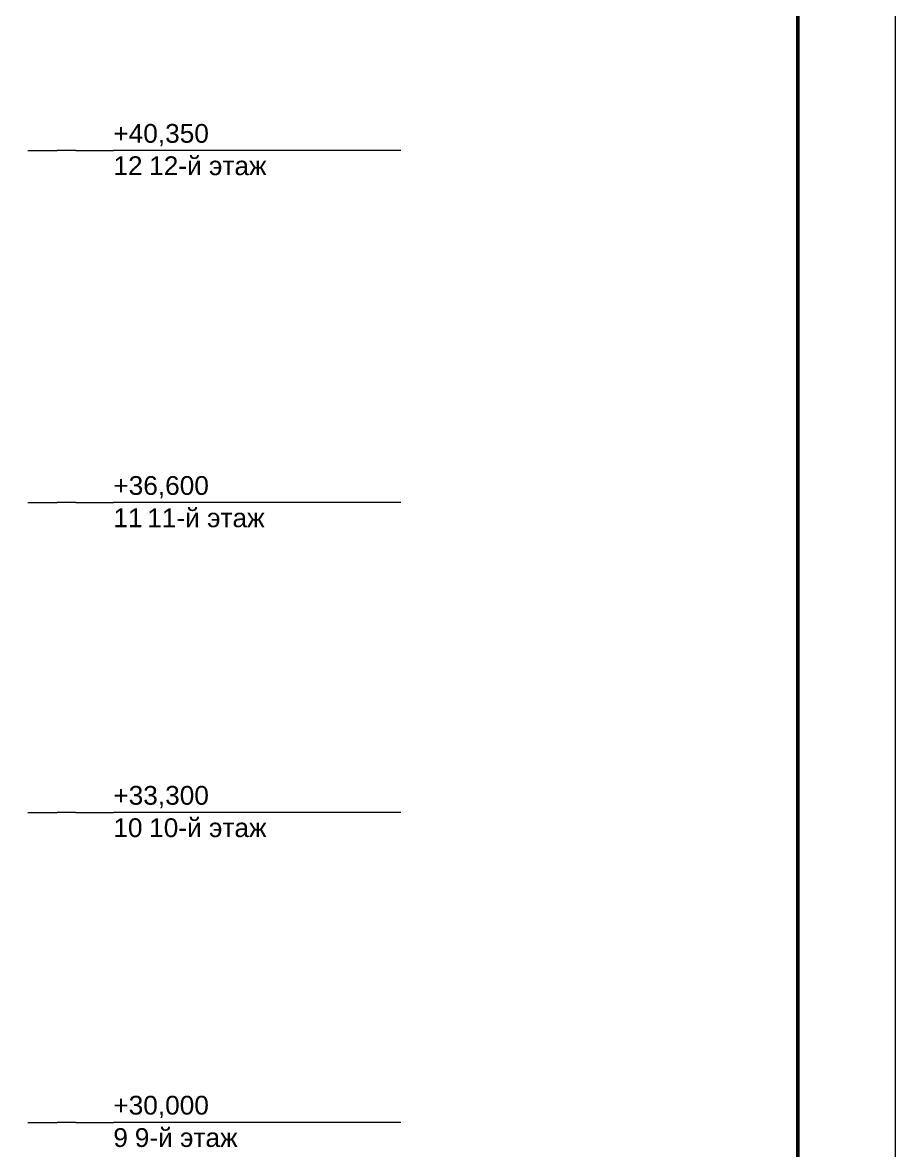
# Model space of a CAD drawing. Header units: millimetres. Extents: x 1499747 to 4230374, y -28481 to 441852.
# Drawn here: x 4078700 to 4087996, y 393529 to 405542 of the extents above; entities that cross this region are included whole.
import ezdxf
from ezdxf.enums import TextEntityAlignment as Align

# ---------------------------------------------------------------- set-up
doc = ezdxf.new("R2010")
doc.units = ezdxf.units.MM
doc.header["$MEASUREMENT"] = 0
doc.layers.add('Чертеж и Рисунок', color=7, linetype='Continuous')
doc.styles.add('РЎР“Р•РќР•Р\xa0Р\x98Р\xa0_РЎРўР\x98Р›Р¬_2', font='')
doc.styles.add('СПДС', font='isocpeur.ttf', dxfattribs={"width": 0.9})
doc.styles.get('РЎР“Р•РќР•Р\xa0Р\x98Р\xa0_РЎРўР\x98Р›Р¬_2').set_extended_font_data('GOST Common', italic=True)

# ---------------------------------------------------------------- blocks, each defined once
blk = doc.blocks.new('*U32')
at = {"lineweight": 0}
blk.add_lwpolyline([(-415, -5), (5, -5), (5, 292), (-415, 292)], close=True, dxfattribs=at)
at = {"color": 0, "linetype": 'Continuous', "lineweight": 50}
blk.add_lwpolyline([(-395, 287), (0, 287), (0, 0), (-395, 0)], close=True, dxfattribs=at)
at = {"style": 'СПДС'}
for tag, p in [('ШИФР_ПРОЕКТА_ЛИСТ2', (-65, 7.5)), ('ЛИСТ_второй', (-5, 5))]:
    blk.add_attdef(tag, text='', height=2.5, dxfattribs=at).set_placement(p, align=Align.MIDDLE_CENTER)

msp = doc.modelspace()

# ---------------------------------------------------------------- linework, layer by layer
at = {"layer": 'Чертеж и Рисунок', "color": 1, "linetype": 'Continuous', "lineweight": 0}
for points in [[(4078758.31082, 404178.45791), (4078867.21098, 404178.45791)], [(4078758.31082, 400428.41218), (4078867.21098, 400428.41218)], [(4078758.31082, 397128.40713), (4078867.21098, 397128.40713)], [(4078758.31082, 393828.40209), (4078867.21098, 393828.40209)]]:
    msp.add_lwpolyline(points, dxfattribs=at)
at = {"layer": 'Чертеж и Рисунок', "color": 7, "linetype": 'Continuous', "lineweight": 5}
for points in [[(4078867.21098, 404178.45791), (4078967.21113, 404178.45791)], [(4078967.21113, 404178.45791), (4079067.21129, 404178.45791)], [(4079267.21159, 404178.45791), (4079067.21129, 404178.45791)], [(4079267.21159, 404178.45791), (4079667.2122, 404178.45791)], [(4082729.21688, 404178.45791), (4079667.2122, 404178.45791)], [(4078867.21098, 400428.41218), (4078967.21113, 400428.41218)], [(4078967.21113, 400428.41218), (4079067.21129, 400428.41218)], [(4079267.21159, 400428.41218), (4079067.21129, 400428.41218)], [(4079267.21159, 400428.41218), (4079667.2122, 400428.41218)], [(4082729.21688, 400428.41218), (4079667.2122, 400428.41218)], [(4078867.21098, 397128.40713), (4078967.21113, 397128.40713)], [(4078967.21113, 397128.40713), (4079067.21129, 397128.40713)], [(4079267.21159, 397128.40713), (4079067.21129, 397128.40713)], [(4079267.21159, 397128.40713), (4079667.2122, 397128.40713)], [(4082729.21688, 397128.40713), (4079667.2122, 397128.40713)], [(4078867.21098, 393828.40209), (4078967.21113, 393828.40209)], [(4078967.21113, 393828.40209), (4079067.21129, 393828.40209)], [(4079267.21159, 393828.40209), (4079067.21129, 393828.40209)], [(4079267.21159, 393828.40209), (4079667.2122, 393828.40209)], [(4082729.21688, 393828.40209), (4079667.2122, 393828.40209)]]:
    msp.add_lwpolyline(points, dxfattribs=at)

# ---------------------------------------------------------------- block references
at = {"lineweight": 0, "xscale": 207.9448740141517, "yscale": 207.9448740141517, "zscale": 207.9448740141517}
msp.add_blockref('*U32', (4086956.71919, 352439.18272), dxfattribs=at)

# ---------------------------------------------------------------- texts
at = {"layer": 'Чертеж и Рисунок', "color": 7, "linetype": 'Continuous', "lineweight": 15, "char_height": 200.0004799, "attachment_point": 7, "style": 'РЎР“Р•РќР•Р\xa0Р\x98Р\xa0_РЎРўР\x98Р›Р¬_2'}
for s, insert in [('\\A1;{\\pql;\\fArial|b0|i0|c204|p0;\\W1.000000;+40,350}', (4079667.26334, 404223.90154)), ('\\A1;{\\pql;\\fArial|b0|i0|c204|p0;\\W1.000000;12}', (4079667.26334, 403917.01293)), ('\\A1;{\\pql;\\fArial|b0|i0|c204|p0;\\W1.000000;12-й этаж}', (4080048.60917, 403913.79863)), ('\\A1;{\\pql;\\fArial|b0|i0|c204|p0;\\W1.000000;+36,600}', (4079667.26334, 400473.90182)), ('\\A1;{\\pql;\\fArial|b0|i0|c204|p0;\\W1.000000;11-й этаж}', (4080028.14039, 400163.79891)), ('\\A1;{\\pql;\\fArial|b0|i0|c204|p0;\\W1.000000;11}', (4079667.26334, 400167.01321)), ('\\A1;{\\pql;\\fArial|b0|i0|c204|p0;\\W1.000000;+33,300}', (4079667.26334, 397173.90477)), ('\\A1;{\\pql;\\fArial|b0|i0|c204|p0;\\W1.000000;10}', (4079667.26334, 396863.66793)), ('\\A1;{\\pql;\\fArial|b0|i0|c204|p0;\\W1.000000;10-й этаж}', (4080048.60917, 396863.66793)), ('\\A1;{\\pql;\\fArial|b0|i0|c204|p0;\\W1.000000;+30,000}', (4079667.26334, 393873.86721)), ('\\A1;{\\pql;\\fArial|b0|i0|c204|p0;\\W1.000000;9}', (4079667.26334, 393563.64387)), ('\\A1;{\\pql;\\fArial|b0|i0|c204|p0;\\W1.000000;9-й этаж}', (4079895.84941, 393563.64387))]:
    msp.add_mtext(s, dxfattribs=dict(at, insert=insert))

doc.saveas('drawing.dxf')
